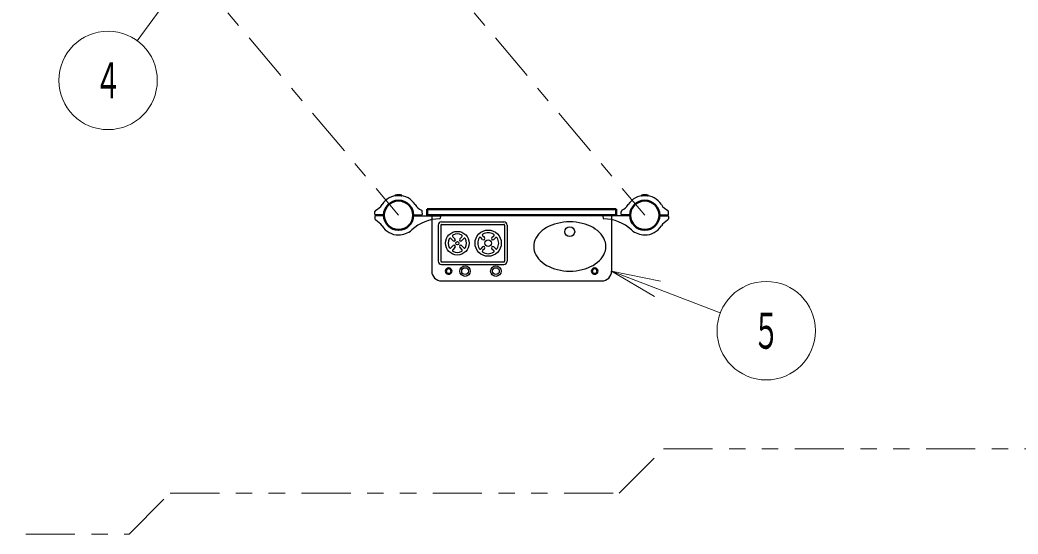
# Model space of a CAD drawing. Units: millimetres on the paper. Extents: x -385 to 0, y -297 to 267.
# Drawn here: x -258.3 to -197.5, y 116.5 to 147.8 of the extents above; entities that cross this region are included whole.
import ezdxf
from ezdxf.enums import TextEntityAlignment as Align

# ---------------------------------------------------------------- set-up
doc = ezdxf.new("R2010")
doc.units = ezdxf.units.MM
doc.linetypes.add('USER2', pattern=[6, 3, -1, 1, -1])
doc.linetypes.add('USER3', pattern=[8, 3, -1, 1, -1, 1, -1])
doc.layers.add('1_50', color=140, linetype='Continuous', lineweight=50)
doc.styles.add('ＭＳ ゴシック', font='')
doc.styles.get('ＭＳ ゴシック').set_extended_font_data('MS Gothic')

msp = doc.modelspace()

# ---------------------------------------------------------------- linework, layer by layer
at = {"layer": '1_50', "color": 7, "linetype": 'USER2', "lineweight": 13}
for p, q in [((-252.108, 155.917), (-235.269, 135.941)), ((-237.108, 155.917), (-220.269, 135.941))]:
    msp.add_line(p, q, dxfattribs=at)
at = {"layer": '1_50', "color": 7, "lineweight": 13}
for p, q in [((-244.608, 155.537), (-251.192, 146.573)), ((-222.289, 132.541), (-219.489, 131.462)), ((-222.289, 132.541), (-219.309, 131.929)), ((-219.669, 130.996), (-222.289, 132.541)), ((-222.289, 132.541), (-215.67, 129.991))]:
    msp.add_line(p, q, dxfattribs=at)
at = {"layer": '1_50'}
for p, q in [((-235.469, 137.124), (-235.469, 137.127)), ((-235.069, 137.124), (-235.069, 137.127)), ((-220.469, 137.124), (-220.469, 137.127)), ((-220.069, 137.124), (-220.069, 137.127)), ((-222.019, 136.321), (-233.519, 136.321)), ((-233.519, 136.321), (-233.519, 135.941)), ((-222.019, 136.321), (-222.019, 135.941)), ((-222.019, 135.941), (-233.519, 135.941))]:
    msp.add_line(p, q, dxfattribs=at)
at = {"layer": '1_50', "color": 2, "lineweight": 25}
for p, q in [((-236.717, 136.012), (-236.712, 136.169)), ((-236.717, 135.869), (-236.712, 135.724)), ((-236.206, 135.971), (-236.677, 135.971)), ((-236.206, 135.911), (-236.677, 135.911)), ((-234.331, 135.971), (-233.86, 135.971)), ((-234.331, 135.911), (-232.76, 135.911)), ((-233.82, 136.012), (-233.825, 136.157)), ((-232.72, 135.869), (-232.725, 135.764)), ((-222.817, 135.869), (-222.812, 135.764)), ((-221.206, 135.911), (-222.777, 135.911)), ((-221.717, 136.012), (-221.712, 136.157)), ((-221.206, 135.971), (-221.677, 135.971)), ((-219.331, 135.971), (-218.86, 135.971)), ((-219.331, 135.911), (-218.86, 135.911)), ((-218.82, 136.012), (-218.825, 136.169)), ((-218.82, 135.869), (-218.825, 135.724)), ((-232.849, 135.341), (-232.849, 133.141)), ((-232.689, 135.341), (-232.689, 133.141)), ((-232.649, 135.541), (-228.849, 135.541)), ((-232.649, 135.381), (-228.849, 135.381)), ((-228.809, 135.341), (-228.809, 133.141)), ((-228.649, 135.341), (-228.649, 133.141)), ((-231.948, 134.387), (-232.085, 134.523)), ((-231.835, 134.5), (-231.971, 134.637)), ((-231.542, 134.5), (-231.406, 134.637)), ((-231.429, 134.387), (-231.293, 134.523)), ((-230.148, 134.467), (-230.263, 134.582)), ((-230.035, 134.58), (-230.15, 134.695)), ((-229.582, 134.58), (-229.467, 134.695)), ((-229.469, 134.467), (-229.354, 134.582)), ((-231.948, 134.094), (-232.085, 133.958)), ((-231.835, 133.981), (-231.971, 133.845)), ((-231.542, 133.981), (-231.406, 133.845)), ((-231.429, 134.094), (-231.293, 133.958)), ((-230.148, 134.014), (-230.263, 133.899)), ((-230.035, 133.901), (-230.15, 133.786)), ((-229.582, 133.901), (-229.467, 133.786)), ((-229.469, 134.014), (-229.354, 133.899)), ((-232.649, 133.101), (-228.849, 133.101)), ((-232.649, 132.941), (-228.849, 132.941))]:
    msp.add_line(p, q, dxfattribs=at)
at = {"layer": '1_50', "color": 4, "lineweight": 25}
for p, q in [((-233.249, 135.941), (-233.249, 132.541)), ((-222.289, 135.941), (-222.289, 132.541)), ((-232.649, 131.941), (-228.687, 131.941)), ((-228.687, 131.941), (-222.889, 131.941))]:
    msp.add_line(p, q, dxfattribs=at)
at = {"layer": '1_50', "color": 2, "linetype": 'USER3', "lineweight": 13}
msp.add_lwpolyline([(-178.394, 121.717), (-158.728, 141.383), (-158.728, 185.451), (-178.394, 205.117), (-205.567, 205.117), (-224.543, 224.093), (-264.673, 224.093), (-278.462, 210.305), (-289.986, 210.305), (-316.971, 183.32), (-316.971, 143.513), (-289.986, 116.529), (-251.684, 116.529), (-249.187, 119.026), (-221.828, 119.026), (-219.137, 121.717)], close=True, dxfattribs=at)
at = {"layer": '1_50', "color": 2, "lineweight": 25}
msp.add_lwpolyline([(-227.039, 134.041), (-227.03, 133.91), (-227.005, 133.78), (-226.964, 133.652), (-226.906, 133.528), (-226.832, 133.407), (-226.744, 133.291), (-226.641, 133.18), (-226.524, 133.076), (-226.394, 132.98), (-226.253, 132.892), (-226.1, 132.812), (-225.939, 132.742), (-225.768, 132.681), (-225.591, 132.631), (-225.408, 132.592), (-225.221, 132.563), (-225.03, 132.546), (-224.839, 132.541), (-224.647, 132.546), (-224.457, 132.563), (-224.269, 132.592), (-224.086, 132.631), (-223.909, 132.681), (-223.739, 132.742), (-223.577, 132.812), (-223.424, 132.892), (-223.283, 132.98), (-223.153, 133.076), (-223.036, 133.18), (-222.933, 133.291), (-222.845, 133.407), (-222.771, 133.528), (-222.714, 133.652), (-222.672, 133.78), (-222.647, 133.91), (-222.639, 134.041), (-222.647, 134.171), (-222.672, 134.301), (-222.714, 134.429), (-222.771, 134.554), (-222.845, 134.675), (-222.933, 134.791), (-223.036, 134.901), (-223.153, 135.005), (-223.283, 135.101), (-223.424, 135.19), (-223.577, 135.269), (-223.739, 135.34), (-223.909, 135.4), (-224.086, 135.45), (-224.269, 135.49), (-224.457, 135.518), (-224.647, 135.535), (-224.839, 135.541), (-225.03, 135.535), (-225.221, 135.518), (-225.408, 135.49), (-225.591, 135.45), (-225.768, 135.4), (-225.939, 135.34), (-226.1, 135.269), (-226.253, 135.19), (-226.394, 135.101), (-226.524, 135.005), (-226.641, 134.901), (-226.744, 134.791), (-226.832, 134.675), (-226.906, 134.554), (-226.964, 134.429), (-227.005, 134.301), (-227.03, 134.171)], close=True, dxfattribs=at)
at = {"layer": '1_50', "color": 7, "lineweight": 13}
for centre in [(-252.968, 144.155), (-212.87, 128.913)]:
    msp.add_circle(centre, 3, dxfattribs=at)
at = {"layer": '1_50'}
for centre, radius in [((-235.269, 135.941), 0.891), ((-220.269, 135.941), 0.891), ((-232.219, 132.541), 0.17), ((-223.319, 132.541), 0.17)]:
    msp.add_circle(centre, radius, dxfattribs=at)
at = {"layer": '1_50', "color": 2, "lineweight": 25}
for centre, radius in [((-229.809, 134.241), 0.8), ((-231.689, 134.241), 0.72), ((-229.809, 134.241), 0.2), ((-231.689, 134.241), 0.1), ((-231.219, 132.541), 0.32), ((-231.219, 132.541), 0.206), ((-229.339, 132.541), 0.32), ((-229.339, 132.541), 0.206)]:
    msp.add_circle(centre, radius, dxfattribs=at)
at = {"layer": '1_50', "color": 4, "lineweight": 25}
msp.add_circle((-224.839, 134.941), 0.3, dxfattribs=at)
at = {"layer": '1_50', "color": 2, "lineweight": 25}
for centre, radius, start, end in [((-235.269, 135.941), 1.2, 90, 147.27281), ((-235.269, 135.941), 0.9, 90, 175.72934), ((-235.269, 135.941), 1.2, 32.7272, 90), ((-235.269, 135.941), 0.9, 4.27066, 90), ((-220.269, 135.941), 1.2, 90, 147.27281), ((-220.269, 135.941), 0.9, 90, 175.72934), ((-220.269, 135.941), 1.2, 32.7272, 90), ((-220.269, 135.941), 0.9, 4.27066, 90), ((-236.612, 136.154), 0.1, 117.45884, 178), ((-237.119, 137.13), 1, 297.45884, 327.27281), ((-233.418, 137.13), 1, 212.72719, 242.54116), ((-233.925, 136.154), 0.1, 2, 62.54116), ((-221.612, 136.154), 0.1, 117.45884, 178), ((-222.119, 137.13), 1, 297.45884, 327.27281), ((-218.418, 137.13), 1, 212.72719, 242.54116), ((-218.925, 136.154), 0.1, 2, 62.54116), ((-236.677, 136.011), 0.04, 178, 270), ((-236.677, 135.871), 0.04, 90, 182), ((-236.612, 135.727), 0.1, 182, 242.54116), ((-236.612, 135.727), 0.1, 182, 242.54116), ((-237.119, 134.751), 1, 32.7272, 62.54116), ((-236.206, 136.011), 0.04, 270, 355.72934), ((-236.206, 135.871), 0.04, 4.27066, 90), ((-235.269, 135.941), 0.9, 184.27066, 270), ((-235.269, 135.941), 0.9, 270, 355.72934), ((-232.715, 133.126), 2.6, 91.08415, 132.21724), ((-234.331, 136.011), 0.04, 184.27066, 270), ((-234.331, 135.871), 0.04, 90, 175.72934), ((-233.86, 136.011), 0.04, 270, 2), ((-232.765, 135.766), 0.04, 271.08415, 357), ((-232.76, 135.871), 0.04, 357, 90), ((-222.777, 135.871), 0.04, 90, 183), ((-222.772, 135.766), 0.04, 183, 268.91585), ((-222.822, 133.126), 2.6, 47.78276, 88.91585), ((-221.677, 136.011), 0.04, 178, 270), ((-221.206, 136.011), 0.04, 270, 355.72934), ((-221.206, 135.871), 0.04, 4.27066, 90), ((-220.269, 135.941), 0.9, 184.27066, 270), ((-220.269, 135.941), 0.9, 270, 355.72934), ((-219.331, 136.011), 0.04, 184.27066, 270), ((-219.331, 135.871), 0.04, 90, 175.72934), ((-218.418, 134.751), 1, 117.45884, 147.27281), ((-218.925, 135.727), 0.1, 297.45884, 358), ((-218.925, 135.727), 0.1, 297.45884, 358), ((-218.86, 136.011), 0.04, 270, 2), ((-218.86, 135.871), 0.04, 358, 90), ((-235.269, 135.941), 1.2, 212.72719, 270), ((-235.269, 135.941), 1.2, 270, 312.21724), ((-232.649, 135.341), 0.2, 90, 180), ((-232.649, 135.341), 0.04, 90, 180), ((-228.849, 135.341), 0.2, 0, 90), ((-228.849, 135.341), 0.04, 0, 90), ((-220.269, 135.941), 1.2, 227.78276, 270), ((-220.269, 135.941), 1.2, 270, 327.27281), ((-231.689, 134.241), 0.56, 151.26021, 208.73979), ((-232.127, 134.481), 0.06, 45, 151.26021), ((-231.929, 134.679), 0.06, 118.7398, 225), ((-231.689, 134.241), 0.56, 61.2602, 118.7398), ((-231.891, 134.443), 0.08, 225, 45), ((-231.486, 134.443), 0.08, 135, 315), ((-231.448, 134.679), 0.06, 315, 61.2602), ((-231.25, 134.481), 0.06, 28.7398, 135), ((-231.689, 134.241), 0.56, 331.2602, 28.7398), ((-229.809, 134.241), 0.64, 148.96796, 211.03204), ((-230.306, 134.54), 0.06, 45, 148.96796), ((-230.108, 134.738), 0.06, 121.03204, 225), ((-230.091, 134.523), 0.08, 225, 45), ((-229.809, 134.241), 0.64, 58.96796, 121.03204), ((-229.526, 134.523), 0.08, 135, 315), ((-229.51, 134.738), 0.06, 315, 58.96796), ((-229.312, 134.54), 0.06, 31.03204, 135), ((-229.809, 134.241), 0.64, 328.96796, 31.03204), ((-232.127, 134), 0.06, 208.73979, 315), ((-231.929, 133.802), 0.06, 135, 241.26021), ((-231.891, 134.038), 0.08, 315, 135), ((-231.486, 134.038), 0.08, 45, 225), ((-231.448, 133.802), 0.06, 298.7398, 45), ((-231.25, 134), 0.06, 225, 331.2602), ((-230.306, 133.942), 0.06, 211.03204, 315), ((-230.108, 133.744), 0.06, 135, 238.96796), ((-230.091, 133.958), 0.08, 315, 135), ((-229.526, 133.958), 0.08, 45, 225), ((-229.51, 133.744), 0.06, 301.03204, 45), ((-229.312, 133.942), 0.06, 225, 328.96796), ((-231.689, 134.241), 0.56, 241.26021, 298.7398), ((-229.809, 134.241), 0.64, 238.96796, 301.03204), ((-232.649, 133.141), 0.2, 180, 270), ((-232.649, 133.141), 0.04, 180, 270), ((-228.849, 133.141), 0.04, 270, 0), ((-228.849, 133.141), 0.2, 270, 0)]:
    msp.add_arc(centre, radius, start, end, dxfattribs=at)
at = {"layer": '1_50'}
for centre, radius, start, end in [((-235.449, 137.127), 0.02, 98.62693, 180), ((-235.269, 135.941), 1.22, 90, 98.62693), ((-235.269, 135.941), 1.22, 81.37307, 90), ((-235.089, 137.127), 0.02, 0, 81.37307), ((-220.449, 137.127), 0.02, 98.62693, 180), ((-220.269, 135.941), 1.22, 90, 98.62693), ((-220.269, 135.941), 1.22, 81.37307, 90), ((-220.089, 137.127), 0.02, 0, 81.37307)]:
    msp.add_arc(centre, radius, start, end, dxfattribs=at)
at = {"layer": '1_50', "color": 4, "lineweight": 25}
for centre, start, end in [((-232.649, 132.541), 180, 270), ((-222.889, 132.541), 270, 0)]:
    msp.add_arc(centre, 0.6, start, end, dxfattribs=at)

# ---------------------------------------------------------------- texts
at = {"layer": '1_50', "color": 7, "style": 'ＭＳ ゴシック', "width": 0.55}
for s, p in [('４', (-252.968, 144.155)), ('５', (-212.87, 128.913))]:
    msp.add_text(s, height=2.199, dxfattribs=at).set_placement(p, align=Align.MIDDLE_CENTER)

doc.saveas('drawing.dxf')
